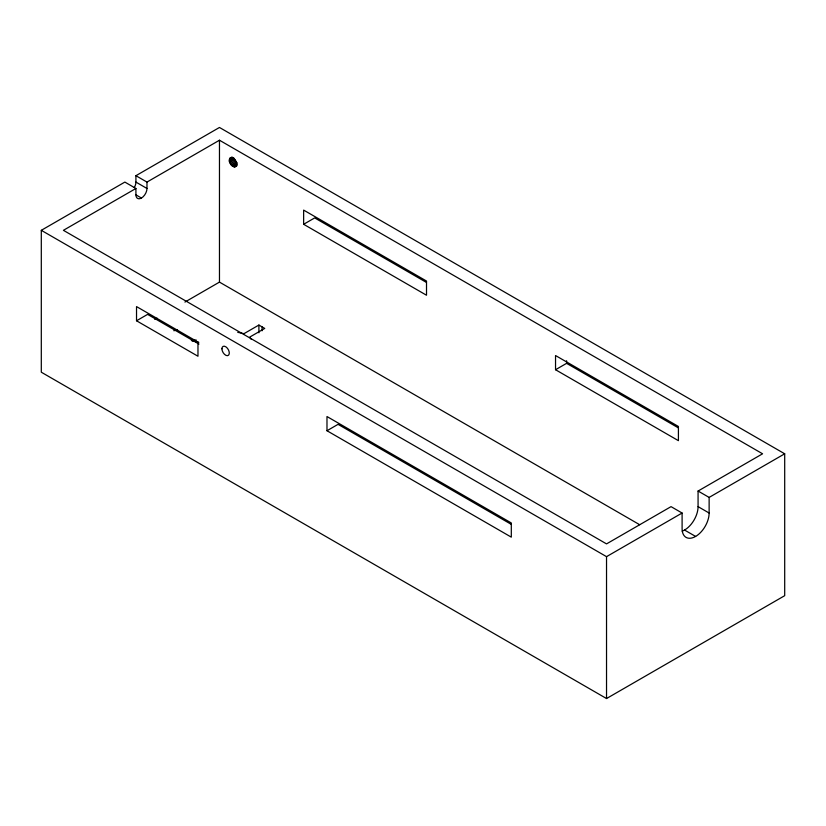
<?xml version="1.0" encoding="UTF-8"?>
<svg xmlns="http://www.w3.org/2000/svg" width="826" height="826" viewBox="0 0 826 826"><rect width="100%" height="100%" fill="white"/><g stroke="black" fill="none" stroke-linecap="round" stroke-linejoin="round"><path stroke-width="1.24" d="M229.298 160.089C230.289 154.018 237.485 160.554 236.67 164.343C235.689 170.414 228.482 163.889 229.298 160.089L233.397 157.725M134.297 187.533A7.816 4.512 -60 0 0 135.918 182.081L135.918 175.701L219.468 127.462L784.7 453.794L784.7 595.68L606.532 698.538L41.3 372.206L41.3 230.32L124.86 182.081L135.918 188.473L135.918 194.853A7.816 4.512 -60 0 0 141.442 198.044A7.816 4.512 -60 0 0 146.976 188.473L146.976 182.081L219.468 140.224L762.584 453.794L698.073 491.036L698.073 506.637A19.112 11.037 -60 0 1 682.204 531.17M135.918 188.473L63.416 230.32L606.532 543.89L671.042 506.637L682.1 513.029L682.1 528.63A19.112 11.037 -60 0 0 695.616 536.435A19.112 11.037 -60 0 0 709.131 513.029L709.131 497.417L784.7 453.794M229.793 158.251L231.838 157.064M229.421 159.067L232.498 157.291M229.421 161.266L234.543 158.313M229.793 162.505L234.914 159.552M230.382 163.724L235.503 160.771M231.146 164.839L236.267 161.886M232.034 165.778L237.155 162.825M232.984 166.48L237.083 164.116M233.944 166.883L237.01 165.107M234.832 166.966L236.876 165.789M136.527 320.777L197.972 356.243L197.972 342.057L136.527 306.591L136.527 320.777L147.586 314.386L198.973 344.06M303.638 224.29L426.515 295.233L426.515 281.046L303.638 210.103L303.638 224.29L314.696 217.909L426.402 282.399M154.823 319.435L157.054 318.155M184.921 302.068L219.468 282.11L639.654 524.706M251.114 339.218L249.741 337.091L264.743 328.428L258.899 325.052L243.969 333.663L237.733 332.331M326.982 430.738L511.304 537.148L511.304 522.961L326.982 416.541L326.982 430.738L338.04 424.347L511.191 524.314M555.537 369.728L678.414 440.671L678.414 426.474L555.537 355.541L555.537 369.728L566.595 363.337L678.301 427.837M41.3 230.32L606.532 556.652L682.1 513.029M173.821 330.72L177.549 329.894M192.448 340.797L196.175 339.971M191.343 340.56L198.829 342.336M698.073 491.036L709.131 497.417M135.918 175.701L146.976 182.081M135.918 182.081L146.976 188.473M698.073 506.637L709.131 513.029M135.918 194.853L141.442 198.044M684.558 530.055L695.616 536.435M606.532 556.652L606.532 698.538M566.595 360.755L566.595 363.337M262.11 326.91L262.11 330.782M258.899 325.052L258.899 332.785M219.468 140.224L219.468 282.11M221.926 348.799A5.214 3.015 60 0 0 227.46 355.676A5.214 3.015 60 0 0 227.46 348.304A5.214 3.015 60 0 0 221.926 348.799"/></g></svg>
